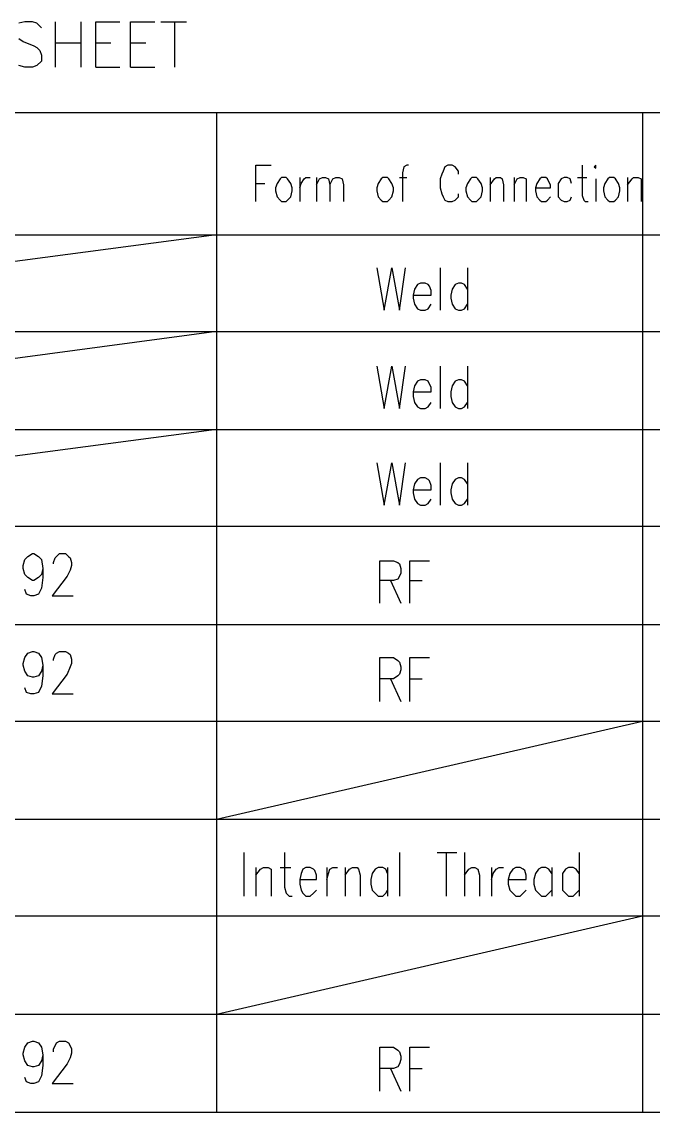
# Model space of a CAD drawing. Extents: x 0.28 to 3.47, y 0.29 to 4.81.
# Drawn here: x 2.958 to 3.2367, y 3.2707 to 3.752 of the extents above; entities that cross this region are included whole.
import ezdxf

# ---------------------------------------------------------------- set-up
doc = ezdxf.new("R2010")
doc.units = 0
doc.header["$MEASUREMENT"] = 0
doc.linetypes.add('AUSGEZOGEN', pattern=[0])
doc.layers.get('0').update_dxf_attribs({"linetype": 'AUSGEZOGEN'})

msp = doc.modelspace()

# ---------------------------------------------------------------- linework, layer by layer
for points in [[(2.96667, 3.74933), (2.96467, 3.75133), (2.96467, 3.75133), (2.96267, 3.752), (2.96267, 3.752), (2.95933, 3.752), (2.95933, 3.752), (2.95667, 3.75133)], [(2.97267, 3.752), (2.97267, 3.732)], [(2.984, 3.752), (2.984, 3.732)], [(2.99067, 3.732), (2.99067, 3.752), (2.99067, 3.752), (3.00133, 3.752)], [(3.006, 3.732), (3.006, 3.752), (3.006, 3.752), (3.01667, 3.752)], [(3.01933, 3.752), (3.03067, 3.752)], [(3.02533, 3.752), (3.02533, 3.732)], [(2.95667, 3.74467), (2.95867, 3.74333), (2.95867, 3.74333), (2.96333, 3.74133), (2.96333, 3.74133), (2.96467, 3.74067), (2.96467, 3.74067), (2.966, 3.73933), (2.966, 3.73933), (2.96667, 3.73733), (2.96667, 3.73733), (2.96667, 3.73467), (2.96667, 3.73467), (2.96467, 3.73267), (2.96467, 3.73267), (2.96267, 3.732), (2.96267, 3.732), (2.95933, 3.732), (2.95933, 3.732), (2.95667, 3.73267)], [(2.97267, 3.74267), (2.984, 3.74267)], [(2.99067, 3.74267), (2.99733, 3.74267)], [(3.006, 3.74267), (3.01267, 3.74267)], [(2.99067, 3.732), (3.00133, 3.732)], [(3.006, 3.732), (3.01667, 3.732)], [(2.45267, 3.712), (3.42067, 3.712), (3.42067, 3.712), (3.42067, 3.27067)], [(3.044, 3.712), (3.044, 3.658)], [(3.232, 3.712), (3.232, 3.658)], [(3.06133, 3.67267), (3.06133, 3.68867), (3.06133, 3.68867), (3.068, 3.68867)], [(3.12867, 3.68867), (3.128, 3.68867), (3.128, 3.68867), (3.12667, 3.688), (3.12667, 3.688), (3.126, 3.68533), (3.126, 3.68533), (3.126, 3.67267)], [(3.15067, 3.68467), (3.15067, 3.686), (3.15067, 3.686), (3.14933, 3.688), (3.14933, 3.688), (3.148, 3.68867), (3.148, 3.68867), (3.146, 3.68867), (3.146, 3.68867), (3.14467, 3.688), (3.14467, 3.688), (3.144, 3.686), (3.144, 3.686), (3.14333, 3.68467), (3.14333, 3.68467), (3.14267, 3.68267), (3.14267, 3.68267), (3.14267, 3.67867), (3.14267, 3.67867), (3.14333, 3.676), (3.14333, 3.676), (3.144, 3.67467), (3.144, 3.67467), (3.14467, 3.67333), (3.14467, 3.67333), (3.146, 3.67267), (3.146, 3.67267), (3.148, 3.67267), (3.148, 3.67267), (3.14933, 3.67333), (3.14933, 3.67333), (3.15067, 3.67467), (3.15067, 3.67467), (3.15067, 3.676)], [(3.20533, 3.68867), (3.20533, 3.67533), (3.20533, 3.67533), (3.206, 3.67333), (3.206, 3.67333), (3.20667, 3.67267), (3.20667, 3.67267), (3.208, 3.67267)], [(3.21067, 3.688), (3.21133, 3.68733), (3.21133, 3.68733), (3.21133, 3.68867), (3.21133, 3.68867), (3.21067, 3.688), (3.21067, 3.688)], [(3.07267, 3.68333), (3.072, 3.68267), (3.072, 3.68267), (3.07067, 3.68067), (3.07067, 3.68067), (3.07, 3.67867), (3.07, 3.67867), (3.07, 3.67733), (3.07, 3.67733), (3.07067, 3.67467), (3.07067, 3.67467), (3.072, 3.67333), (3.072, 3.67333), (3.07267, 3.67267), (3.07267, 3.67267), (3.07467, 3.67267), (3.07467, 3.67267), (3.07533, 3.67333), (3.07533, 3.67333), (3.07667, 3.67467), (3.07667, 3.67467), (3.07733, 3.67733), (3.07733, 3.67733), (3.07733, 3.67867), (3.07733, 3.67867), (3.07667, 3.68067), (3.07667, 3.68067), (3.07533, 3.68267), (3.07533, 3.68267), (3.07467, 3.68333), (3.07467, 3.68333), (3.07267, 3.68333), (3.07267, 3.68333)], [(3.08067, 3.68333), (3.08067, 3.67267)], [(3.08067, 3.67867), (3.08133, 3.68067), (3.08133, 3.68067), (3.08267, 3.68267), (3.08267, 3.68267), (3.08333, 3.68333), (3.08333, 3.68333), (3.08533, 3.68333)], [(3.088, 3.68333), (3.088, 3.67267)], [(3.088, 3.68), (3.08933, 3.68267), (3.08933, 3.68267), (3.09067, 3.68333), (3.09067, 3.68333), (3.092, 3.68333), (3.092, 3.68333), (3.09333, 3.68267), (3.09333, 3.68267), (3.094, 3.68), (3.094, 3.68), (3.094, 3.67267)], [(3.094, 3.68), (3.09533, 3.68267), (3.09533, 3.68267), (3.09667, 3.68333), (3.09667, 3.68333), (3.098, 3.68333), (3.098, 3.68333), (3.09933, 3.68267), (3.09933, 3.68267), (3.1, 3.68), (3.1, 3.68), (3.1, 3.67267)], [(3.11733, 3.68333), (3.11667, 3.68267), (3.11667, 3.68267), (3.11533, 3.68067), (3.11533, 3.68067), (3.11467, 3.67867), (3.11467, 3.67867), (3.11467, 3.67733), (3.11467, 3.67733), (3.11533, 3.67467), (3.11533, 3.67467), (3.11667, 3.67333), (3.11667, 3.67333), (3.11733, 3.67267), (3.11733, 3.67267), (3.11933, 3.67267), (3.11933, 3.67267), (3.12, 3.67333), (3.12, 3.67333), (3.12133, 3.67467), (3.12133, 3.67467), (3.122, 3.67733), (3.122, 3.67733), (3.122, 3.67867), (3.122, 3.67867), (3.12133, 3.68067), (3.12133, 3.68067), (3.12, 3.68267), (3.12, 3.68267), (3.11933, 3.68333), (3.11933, 3.68333), (3.11733, 3.68333), (3.11733, 3.68333)], [(3.12467, 3.68333), (3.128, 3.68333)], [(3.15667, 3.68333), (3.156, 3.68267), (3.156, 3.68267), (3.15467, 3.68067), (3.15467, 3.68067), (3.154, 3.67867), (3.154, 3.67867), (3.154, 3.67733), (3.154, 3.67733), (3.15467, 3.67467), (3.15467, 3.67467), (3.156, 3.67333), (3.156, 3.67333), (3.15667, 3.67267), (3.15667, 3.67267), (3.15867, 3.67267), (3.15867, 3.67267), (3.15933, 3.67333), (3.15933, 3.67333), (3.16067, 3.67467), (3.16067, 3.67467), (3.16133, 3.67733), (3.16133, 3.67733), (3.16133, 3.67867), (3.16133, 3.67867), (3.16067, 3.68067), (3.16067, 3.68067), (3.15933, 3.68267), (3.15933, 3.68267), (3.15867, 3.68333), (3.15867, 3.68333), (3.15667, 3.68333), (3.15667, 3.68333)], [(3.16467, 3.68333), (3.16467, 3.67267)], [(3.16467, 3.68), (3.16667, 3.68267), (3.16667, 3.68267), (3.16733, 3.68333), (3.16733, 3.68333), (3.16933, 3.68333), (3.16933, 3.68333), (3.17, 3.68267), (3.17, 3.68267), (3.17067, 3.68), (3.17067, 3.68), (3.17067, 3.67267)], [(3.17533, 3.68333), (3.17533, 3.67267)], [(3.17533, 3.68), (3.17667, 3.68267), (3.17667, 3.68267), (3.178, 3.68333), (3.178, 3.68333), (3.17933, 3.68333), (3.17933, 3.68333), (3.18067, 3.68267), (3.18067, 3.68267), (3.18067, 3.67267)], [(3.18467, 3.67867), (3.19133, 3.67867), (3.19133, 3.67867), (3.19133, 3.68), (3.19133, 3.68), (3.19067, 3.68133), (3.19067, 3.68133), (3.19, 3.68267), (3.19, 3.68267), (3.18933, 3.68333), (3.18933, 3.68333), (3.18733, 3.68333), (3.18733, 3.68333), (3.18667, 3.68267), (3.18667, 3.68267), (3.18533, 3.68067), (3.18533, 3.68067), (3.18467, 3.67867), (3.18467, 3.67867), (3.18467, 3.67733), (3.18467, 3.67733), (3.18533, 3.67467), (3.18533, 3.67467), (3.18667, 3.67333), (3.18667, 3.67333), (3.18733, 3.67267), (3.18733, 3.67267), (3.18933, 3.67267), (3.18933, 3.67267), (3.19, 3.67333), (3.19, 3.67333), (3.19133, 3.67467)], [(3.20067, 3.68067), (3.2, 3.68267), (3.2, 3.68267), (3.19867, 3.68333), (3.19867, 3.68333), (3.19733, 3.68333), (3.19733, 3.68333), (3.196, 3.68267), (3.196, 3.68267), (3.19467, 3.68067), (3.19467, 3.68067), (3.19467, 3.67467), (3.19467, 3.67467), (3.196, 3.67333), (3.196, 3.67333), (3.19733, 3.67267), (3.19733, 3.67267), (3.19867, 3.67267), (3.19867, 3.67267), (3.2, 3.67333), (3.2, 3.67333), (3.20067, 3.67467)], [(3.20333, 3.68333), (3.20733, 3.68333)], [(3.21133, 3.68267), (3.21133, 3.67267)], [(3.21733, 3.68333), (3.21667, 3.68267), (3.21667, 3.68267), (3.21533, 3.68067), (3.21533, 3.68067), (3.21467, 3.67867), (3.21467, 3.67867), (3.21467, 3.67733), (3.21467, 3.67733), (3.21533, 3.67467), (3.21533, 3.67467), (3.21667, 3.67333), (3.21667, 3.67333), (3.21733, 3.67267), (3.21733, 3.67267), (3.21933, 3.67267), (3.21933, 3.67267), (3.22, 3.67333), (3.22, 3.67333), (3.22133, 3.67467), (3.22133, 3.67467), (3.222, 3.67733), (3.222, 3.67733), (3.222, 3.67867), (3.222, 3.67867), (3.22133, 3.68067), (3.22133, 3.68067), (3.22, 3.68267), (3.22, 3.68267), (3.21933, 3.68333), (3.21933, 3.68333), (3.21733, 3.68333), (3.21733, 3.68333)], [(3.22533, 3.68333), (3.22533, 3.67267)], [(3.22533, 3.68), (3.22733, 3.68267), (3.22733, 3.68267), (3.228, 3.68333), (3.228, 3.68333), (3.23, 3.68333), (3.23, 3.68333), (3.23133, 3.68267), (3.23133, 3.68267), (3.23133, 3.67267)], [(3.06133, 3.68067), (3.06533, 3.68067)], [(2.45267, 3.658), (3.42067, 3.658)], [(3.044, 3.658), (2.72133, 3.61533)], [(3.044, 3.658), (3.044, 3.27067)], [(3.232, 3.658), (3.232, 3.27067)], [(3.11467, 3.64333), (3.118, 3.62467), (3.118, 3.62467), (3.12133, 3.64333), (3.12133, 3.64333), (3.12467, 3.62467), (3.12467, 3.62467), (3.12733, 3.64333)], [(3.14267, 3.64333), (3.14267, 3.62467)], [(3.15467, 3.64333), (3.15467, 3.62467)], [(3.13067, 3.63133), (3.13867, 3.63133), (3.13867, 3.63133), (3.13867, 3.63333), (3.13867, 3.63333), (3.138, 3.63533), (3.138, 3.63533), (3.13733, 3.636), (3.13733, 3.636), (3.136, 3.63667), (3.136, 3.63667), (3.134, 3.63667), (3.134, 3.63667), (3.13267, 3.636), (3.13267, 3.636), (3.13133, 3.634), (3.13133, 3.634), (3.13067, 3.63133), (3.13067, 3.63133), (3.13067, 3.63), (3.13067, 3.63), (3.13133, 3.62733), (3.13133, 3.62733), (3.13267, 3.62533), (3.13267, 3.62533), (3.134, 3.62467), (3.134, 3.62467), (3.136, 3.62467), (3.136, 3.62467), (3.13733, 3.62533), (3.13733, 3.62533), (3.13867, 3.62733)], [(3.15467, 3.634), (3.15333, 3.636), (3.15333, 3.636), (3.152, 3.63667), (3.152, 3.63667), (3.15067, 3.63667), (3.15067, 3.63667), (3.14933, 3.636), (3.14933, 3.636), (3.148, 3.634), (3.148, 3.634), (3.14733, 3.63133), (3.14733, 3.63133), (3.14733, 3.63), (3.14733, 3.63), (3.148, 3.62733), (3.148, 3.62733), (3.14933, 3.62533), (3.14933, 3.62533), (3.15067, 3.62467), (3.15067, 3.62467), (3.152, 3.62467), (3.152, 3.62467), (3.15333, 3.62533), (3.15333, 3.62533), (3.15467, 3.62733)], [(2.45267, 3.61533), (3.42067, 3.61533)], [(3.044, 3.61533), (2.72133, 3.572)], [(3.11467, 3.6), (3.118, 3.58133), (3.118, 3.58133), (3.12133, 3.6), (3.12133, 3.6), (3.12467, 3.58133), (3.12467, 3.58133), (3.12733, 3.6)], [(3.14267, 3.6), (3.14267, 3.58133)], [(3.15467, 3.6), (3.15467, 3.58133)], [(3.13067, 3.58867), (3.13867, 3.58867), (3.13867, 3.58867), (3.13867, 3.59067), (3.13867, 3.59067), (3.138, 3.592), (3.138, 3.592), (3.13733, 3.59333), (3.13733, 3.59333), (3.136, 3.594), (3.136, 3.594), (3.134, 3.594), (3.134, 3.594), (3.13267, 3.59333), (3.13267, 3.59333), (3.13133, 3.59133), (3.13133, 3.59133), (3.13067, 3.58867), (3.13067, 3.58867), (3.13067, 3.58667), (3.13067, 3.58667), (3.13133, 3.584), (3.13133, 3.584), (3.13267, 3.582), (3.13267, 3.582), (3.134, 3.58133), (3.134, 3.58133), (3.136, 3.58133), (3.136, 3.58133), (3.13733, 3.582), (3.13733, 3.582), (3.13867, 3.584)], [(3.15467, 3.59133), (3.15333, 3.59333), (3.15333, 3.59333), (3.152, 3.594), (3.152, 3.594), (3.15067, 3.594), (3.15067, 3.594), (3.14933, 3.59333), (3.14933, 3.59333), (3.148, 3.59133), (3.148, 3.59133), (3.14733, 3.58867), (3.14733, 3.58867), (3.14733, 3.58667), (3.14733, 3.58667), (3.148, 3.584), (3.148, 3.584), (3.14933, 3.582), (3.14933, 3.582), (3.15067, 3.58133), (3.15067, 3.58133), (3.152, 3.58133), (3.152, 3.58133), (3.15333, 3.582), (3.15333, 3.582), (3.15467, 3.584)], [(2.45267, 3.572), (3.42067, 3.572)], [(3.044, 3.572), (2.72133, 3.52933)], [(3.11467, 3.55733), (3.118, 3.53867), (3.118, 3.53867), (3.12133, 3.55733), (3.12133, 3.55733), (3.12467, 3.53867), (3.12467, 3.53867), (3.12733, 3.55733)], [(3.14267, 3.55733), (3.14267, 3.53867)], [(3.15467, 3.55733), (3.15467, 3.53867)], [(3.13067, 3.54533), (3.13867, 3.54533), (3.13867, 3.54533), (3.13867, 3.54733), (3.13867, 3.54733), (3.138, 3.54933), (3.138, 3.54933), (3.13733, 3.55), (3.13733, 3.55), (3.136, 3.55067), (3.136, 3.55067), (3.134, 3.55067), (3.134, 3.55067), (3.13267, 3.55), (3.13267, 3.55), (3.13133, 3.548), (3.13133, 3.548), (3.13067, 3.54533), (3.13067, 3.54533), (3.13067, 3.544), (3.13067, 3.544), (3.13133, 3.54133), (3.13133, 3.54133), (3.13267, 3.53933), (3.13267, 3.53933), (3.134, 3.53867), (3.134, 3.53867), (3.136, 3.53867), (3.136, 3.53867), (3.13733, 3.53933), (3.13733, 3.53933), (3.13867, 3.54133)], [(3.15467, 3.548), (3.15333, 3.55), (3.15333, 3.55), (3.152, 3.55067), (3.152, 3.55067), (3.15067, 3.55067), (3.15067, 3.55067), (3.14933, 3.55), (3.14933, 3.55), (3.148, 3.548), (3.148, 3.548), (3.14733, 3.54533), (3.14733, 3.54533), (3.14733, 3.544), (3.14733, 3.544), (3.148, 3.54133), (3.148, 3.54133), (3.14933, 3.53933), (3.14933, 3.53933), (3.15067, 3.53867), (3.15067, 3.53867), (3.152, 3.53867), (3.152, 3.53867), (3.15333, 3.53933), (3.15333, 3.53933), (3.15467, 3.54133)], [(2.45267, 3.52933), (3.42067, 3.52933)], [(2.96733, 3.51067), (2.96667, 3.508), (2.96667, 3.508), (2.96533, 3.50667), (2.96533, 3.50667), (2.96333, 3.50533), (2.96333, 3.50533), (2.96267, 3.50533), (2.96267, 3.50533), (2.96067, 3.50667), (2.96067, 3.50667), (2.95933, 3.508), (2.95933, 3.508), (2.95867, 3.51067), (2.95867, 3.51067), (2.95867, 3.512), (2.95867, 3.512), (2.95933, 3.51467), (2.95933, 3.51467), (2.96067, 3.516), (2.96067, 3.516), (2.96267, 3.51733), (2.96267, 3.51733), (2.96333, 3.51733), (2.96333, 3.51733), (2.96533, 3.516), (2.96533, 3.516), (2.96667, 3.51467), (2.96667, 3.51467), (2.96733, 3.51067), (2.96733, 3.51067), (2.96733, 3.50667), (2.96733, 3.50667), (2.96667, 3.502), (2.96667, 3.502), (2.96533, 3.49933), (2.96533, 3.49933), (2.96333, 3.49867), (2.96333, 3.49867), (2.962, 3.49867), (2.962, 3.49867), (2.96, 3.49933), (2.96, 3.49933), (2.95933, 3.50133)], [(2.972, 3.51267), (2.972, 3.51333), (2.972, 3.51333), (2.97267, 3.51533), (2.97267, 3.51533), (2.97333, 3.516), (2.97333, 3.516), (2.97467, 3.51733), (2.97467, 3.51733), (2.97733, 3.51733), (2.97733, 3.51733), (2.97867, 3.516), (2.97867, 3.516), (2.97933, 3.51533), (2.97933, 3.51533), (2.98, 3.51333), (2.98, 3.51333), (2.98, 3.512), (2.98, 3.512), (2.97933, 3.51), (2.97933, 3.51), (2.978, 3.50733), (2.978, 3.50733), (2.97133, 3.49867), (2.97133, 3.49867), (2.98067, 3.49867)], [(3.116, 3.49533), (3.116, 3.514), (3.116, 3.514), (3.122, 3.514), (3.122, 3.514), (3.124, 3.51333), (3.124, 3.51333), (3.12467, 3.51267), (3.12467, 3.51267), (3.12533, 3.51067), (3.12533, 3.51067), (3.12533, 3.50867), (3.12533, 3.50867), (3.12467, 3.50733), (3.12467, 3.50733), (3.124, 3.506), (3.124, 3.506), (3.122, 3.50533), (3.122, 3.50533), (3.116, 3.50533)], [(3.12933, 3.49533), (3.12933, 3.514), (3.12933, 3.514), (3.138, 3.514)], [(3.12067, 3.50533), (3.12533, 3.49533)], [(3.12933, 3.50533), (3.13467, 3.50533)], [(2.45267, 3.486), (3.42067, 3.486)], [(2.96733, 3.468), (2.96667, 3.46533), (2.96667, 3.46533), (2.96533, 3.46333), (2.96533, 3.46333), (2.96333, 3.46267), (2.96333, 3.46267), (2.96267, 3.46267), (2.96267, 3.46267), (2.96067, 3.46333), (2.96067, 3.46333), (2.95933, 3.46533), (2.95933, 3.46533), (2.95867, 3.468), (2.95867, 3.468), (2.95867, 3.46867), (2.95867, 3.46867), (2.95933, 3.47133), (2.95933, 3.47133), (2.96067, 3.47333), (2.96067, 3.47333), (2.96267, 3.474), (2.96267, 3.474), (2.96333, 3.474), (2.96333, 3.474), (2.96533, 3.47333), (2.96533, 3.47333), (2.96667, 3.47133), (2.96667, 3.47133), (2.96733, 3.468), (2.96733, 3.468), (2.96733, 3.46333), (2.96733, 3.46333), (2.96667, 3.45867), (2.96667, 3.45867), (2.96533, 3.456), (2.96533, 3.456), (2.96333, 3.45533), (2.96333, 3.45533), (2.962, 3.45533), (2.962, 3.45533), (2.96, 3.456), (2.96, 3.456), (2.95933, 3.458)], [(2.972, 3.47), (2.972, 3.47067), (2.972, 3.47067), (2.97267, 3.47267), (2.97267, 3.47267), (2.97333, 3.47333), (2.97333, 3.47333), (2.97467, 3.474), (2.97467, 3.474), (2.97733, 3.474), (2.97733, 3.474), (2.97867, 3.47333), (2.97867, 3.47333), (2.97933, 3.47267), (2.97933, 3.47267), (2.98, 3.47067), (2.98, 3.47067), (2.98, 3.46867), (2.98, 3.46867), (2.97933, 3.46733), (2.97933, 3.46733), (2.978, 3.464), (2.978, 3.464), (2.97133, 3.45533), (2.97133, 3.45533), (2.98067, 3.45533)], [(3.116, 3.452), (3.116, 3.47133), (3.116, 3.47133), (3.122, 3.47133), (3.122, 3.47133), (3.124, 3.47), (3.124, 3.47), (3.12467, 3.46933), (3.12467, 3.46933), (3.12533, 3.46733), (3.12533, 3.46733), (3.12533, 3.466), (3.12533, 3.466), (3.12467, 3.464), (3.12467, 3.464), (3.124, 3.46333), (3.124, 3.46333), (3.122, 3.462), (3.122, 3.462), (3.116, 3.462)], [(3.12933, 3.452), (3.12933, 3.47133), (3.12933, 3.47133), (3.138, 3.47133)], [(3.12067, 3.462), (3.12533, 3.452)], [(3.12933, 3.462), (3.13467, 3.462)], [(2.45267, 3.44333), (3.42067, 3.44333)], [(3.044, 3.4), (3.232, 3.44333)], [(2.45267, 3.4), (3.42067, 3.4)], [(3.056, 3.38533), (3.056, 3.366)], [(3.074, 3.38533), (3.074, 3.37), (3.074, 3.37), (3.07467, 3.36733), (3.07467, 3.36733), (3.076, 3.366), (3.076, 3.366), (3.07733, 3.366)], [(3.12467, 3.38533), (3.12467, 3.366)], [(3.14133, 3.38533), (3.15, 3.38533)], [(3.14533, 3.38533), (3.14533, 3.366)], [(3.15333, 3.38533), (3.15333, 3.366)], [(3.204, 3.38533), (3.204, 3.366)], [(3.06133, 3.37867), (3.06133, 3.366)], [(3.06133, 3.37533), (3.06333, 3.378), (3.06333, 3.378), (3.06467, 3.37867), (3.06467, 3.37867), (3.06667, 3.37867), (3.06667, 3.37867), (3.068, 3.378), (3.068, 3.378), (3.068, 3.366)], [(3.072, 3.37867), (3.07667, 3.37867)], [(3.08067, 3.37333), (3.088, 3.37333), (3.088, 3.37333), (3.088, 3.37533), (3.088, 3.37533), (3.08733, 3.37733), (3.08733, 3.37733), (3.08667, 3.378), (3.08667, 3.378), (3.08533, 3.37867), (3.08533, 3.37867), (3.08333, 3.37867), (3.08333, 3.37867), (3.082, 3.378), (3.082, 3.378), (3.08133, 3.376), (3.08133, 3.376), (3.08067, 3.37333), (3.08067, 3.37333), (3.08067, 3.37133), (3.08067, 3.37133), (3.08133, 3.36867), (3.08133, 3.36867), (3.082, 3.36733), (3.082, 3.36733), (3.08333, 3.366), (3.08333, 3.366), (3.08533, 3.366), (3.08533, 3.366), (3.08667, 3.36733), (3.08667, 3.36733), (3.088, 3.36867)], [(3.09267, 3.37867), (3.09267, 3.366)], [(3.09267, 3.37333), (3.09333, 3.376), (3.09333, 3.376), (3.094, 3.378), (3.094, 3.378), (3.09533, 3.37867), (3.09533, 3.37867), (3.09733, 3.37867)], [(3.10067, 3.37867), (3.10067, 3.366)], [(3.10067, 3.37533), (3.10267, 3.378), (3.10267, 3.378), (3.104, 3.37867), (3.104, 3.37867), (3.106, 3.37867), (3.106, 3.37867), (3.10667, 3.378), (3.10667, 3.378), (3.10733, 3.37533), (3.10733, 3.37533), (3.10733, 3.366)], [(3.11933, 3.376), (3.11867, 3.378), (3.11867, 3.378), (3.11733, 3.37867), (3.11733, 3.37867), (3.11533, 3.37867), (3.11533, 3.37867), (3.114, 3.378), (3.114, 3.378), (3.11267, 3.376), (3.11267, 3.376), (3.112, 3.37333), (3.112, 3.37333), (3.112, 3.37133), (3.112, 3.37133), (3.11267, 3.36867), (3.11267, 3.36867), (3.114, 3.36733), (3.114, 3.36733), (3.11533, 3.366), (3.11533, 3.366), (3.11733, 3.366), (3.11733, 3.366), (3.11867, 3.36733), (3.11867, 3.36733), (3.11933, 3.36867)], [(3.11933, 3.37867), (3.11933, 3.366)], [(3.15333, 3.37533), (3.15533, 3.378), (3.15533, 3.378), (3.15667, 3.37867), (3.15667, 3.37867), (3.158, 3.37867), (3.158, 3.37867), (3.15933, 3.378), (3.15933, 3.378), (3.16, 3.37533), (3.16, 3.37533), (3.16, 3.366)], [(3.16533, 3.37867), (3.16533, 3.366)], [(3.16533, 3.37333), (3.166, 3.376), (3.166, 3.376), (3.16733, 3.378), (3.16733, 3.378), (3.16867, 3.37867), (3.16867, 3.37867), (3.17067, 3.37867)], [(3.17267, 3.37333), (3.18067, 3.37333), (3.18067, 3.37333), (3.18067, 3.37533), (3.18067, 3.37533), (3.18, 3.37733), (3.18, 3.37733), (3.17933, 3.378), (3.17933, 3.378), (3.178, 3.37867), (3.178, 3.37867), (3.176, 3.37867), (3.176, 3.37867), (3.17467, 3.378), (3.17467, 3.378), (3.17333, 3.376), (3.17333, 3.376), (3.17267, 3.37333), (3.17267, 3.37333), (3.17267, 3.37133), (3.17267, 3.37133), (3.17333, 3.36867), (3.17333, 3.36867), (3.17467, 3.36733), (3.17467, 3.36733), (3.176, 3.366), (3.176, 3.366), (3.178, 3.366), (3.178, 3.366), (3.17933, 3.36733), (3.17933, 3.36733), (3.18067, 3.36867)], [(3.192, 3.376), (3.19067, 3.378), (3.19067, 3.378), (3.18933, 3.37867), (3.18933, 3.37867), (3.18733, 3.37867), (3.18733, 3.37867), (3.186, 3.378), (3.186, 3.378), (3.18467, 3.376), (3.18467, 3.376), (3.184, 3.37333), (3.184, 3.37333), (3.184, 3.37133), (3.184, 3.37133), (3.18467, 3.36867), (3.18467, 3.36867), (3.186, 3.36733), (3.186, 3.36733), (3.18733, 3.366), (3.18733, 3.366), (3.18933, 3.366), (3.18933, 3.366), (3.19067, 3.36733), (3.19067, 3.36733), (3.192, 3.36867)], [(3.192, 3.37867), (3.192, 3.366)], [(3.204, 3.376), (3.20267, 3.378), (3.20267, 3.378), (3.20133, 3.37867), (3.20133, 3.37867), (3.19933, 3.37867), (3.19933, 3.37867), (3.198, 3.378), (3.198, 3.378), (3.19667, 3.376), (3.19667, 3.376), (3.19667, 3.36867), (3.19667, 3.36867), (3.198, 3.36733), (3.198, 3.36733), (3.19933, 3.366), (3.19933, 3.366), (3.20133, 3.366), (3.20133, 3.366), (3.20267, 3.36733), (3.20267, 3.36733), (3.204, 3.36867)], [(2.45267, 3.35733), (3.42067, 3.35733)], [(3.044, 3.314), (3.232, 3.35733)], [(2.45267, 3.314), (3.42067, 3.314)], [(2.96733, 3.296), (2.96667, 3.29333), (2.96667, 3.29333), (2.96533, 3.29133), (2.96533, 3.29133), (2.96333, 3.29067), (2.96333, 3.29067), (2.96267, 3.29067), (2.96267, 3.29067), (2.96067, 3.29133), (2.96067, 3.29133), (2.95933, 3.29333), (2.95933, 3.29333), (2.95867, 3.296), (2.95867, 3.296), (2.95867, 3.29667), (2.95867, 3.29667), (2.95933, 3.29933), (2.95933, 3.29933), (2.96067, 3.30133), (2.96067, 3.30133), (2.96267, 3.302), (2.96267, 3.302), (2.96333, 3.302), (2.96333, 3.302), (2.96533, 3.30133), (2.96533, 3.30133), (2.96667, 3.29933), (2.96667, 3.29933), (2.96733, 3.296), (2.96733, 3.296), (2.96733, 3.29133), (2.96733, 3.29133), (2.96667, 3.28667), (2.96667, 3.28667), (2.96533, 3.284), (2.96533, 3.284), (2.96333, 3.28333), (2.96333, 3.28333), (2.962, 3.28333), (2.962, 3.28333), (2.96, 3.284), (2.96, 3.284), (2.95933, 3.286)], [(2.972, 3.29733), (2.972, 3.29867), (2.972, 3.29867), (2.97267, 3.3), (2.97267, 3.3), (2.97333, 3.30133), (2.97333, 3.30133), (2.97467, 3.302), (2.97467, 3.302), (2.97733, 3.302), (2.97733, 3.302), (2.97867, 3.30133), (2.97867, 3.30133), (2.97933, 3.3), (2.97933, 3.3), (2.98, 3.29867), (2.98, 3.29867), (2.98, 3.29667), (2.98, 3.29667), (2.97933, 3.29467), (2.97933, 3.29467), (2.978, 3.292), (2.978, 3.292), (2.97133, 3.28333), (2.97133, 3.28333), (2.98067, 3.28333)], [(3.116, 3.28), (3.116, 3.29933), (3.116, 3.29933), (3.122, 3.29933), (3.122, 3.29933), (3.124, 3.298), (3.124, 3.298), (3.12467, 3.29733), (3.12467, 3.29733), (3.12533, 3.29533), (3.12533, 3.29533), (3.12533, 3.294), (3.12533, 3.294), (3.12467, 3.292), (3.12467, 3.292), (3.124, 3.29067), (3.124, 3.29067), (3.122, 3.29), (3.122, 3.29), (3.116, 3.29)], [(3.12933, 3.28), (3.12933, 3.29933), (3.12933, 3.29933), (3.138, 3.29933)], [(3.12067, 3.29), (3.12533, 3.28)], [(3.12933, 3.29), (3.13467, 3.29)], [(2.45267, 3.27067), (3.42067, 3.27067)]]:
    msp.add_lwpolyline(points)

doc.saveas('drawing.dxf')
